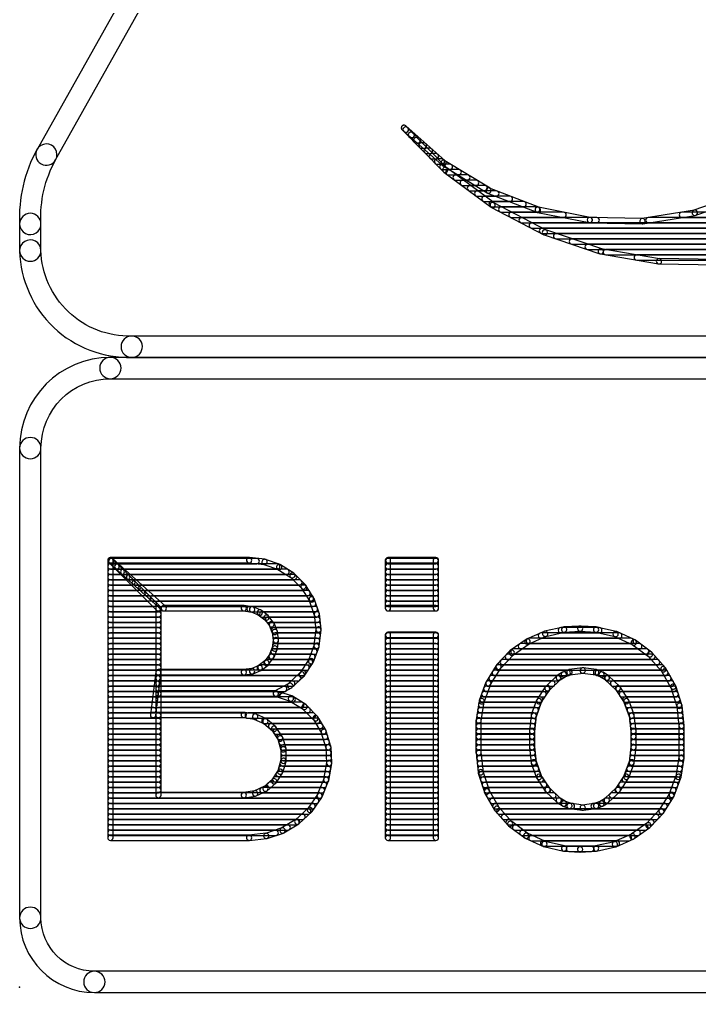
# Model space of a CAD drawing. Extents: x 1.9 to 101, y 1.3 to 100.3.
# Drawn here: x 80.644 to 84.066, y 60.933 to 65.829 of the extents above; entities that cross this region are included whole.
import ezdxf

# ---------------------------------------------------------------- set-up
doc = ezdxf.new("R2010")
doc.units = 0
doc.layers.add('21', color=2, linetype='CONTINUOUS')
doc.layers.add('23', color=7, linetype='CONTINUOUS')

msp = doc.modelspace()

# ---------------------------------------------------------------- linework, layer by layer
at = {"layer": '21'}
for points in [[(80.8261, 65.1229), (85.1227, 72.7763, 1), (85.0291, 72.8289), (80.7325, 65.1755, 1)], [(82.7962, 65.0813), (82.5881, 65.2929, 1), (82.5689, 65.2741), (82.7771, 65.0625, 1)], [(82.5696, 65.2735), (82.7687, 65.0971, 1), (82.7865, 65.1171), (82.5874, 65.2935, 1)], [(82.5871, 65.2614), (82.5883, 65.2614, 1), (82.5883, 65.2882), (82.5871, 65.2882, 1)], [(82.6134, 65.2346), (82.6186, 65.2346, 1), (82.6186, 65.2614), (82.6134, 65.2614, 1)], [(82.6398, 65.2078), (82.6488, 65.2078, 1), (82.6488, 65.2346), (82.6398, 65.2346, 1)], [(80.8263, 65.1232, 1), (80.7323, 65.1752, 0.1401), (80.6451, 64.7973, 1), (80.7523, 64.8029, -0.1401)], [(82.6661, 65.181), (82.6791, 65.181, 1), (82.6791, 65.2078), (82.6661, 65.2078, 1)], [(82.6925, 65.1542), (82.7093, 65.1542, 1), (82.7093, 65.181), (82.6925, 65.181, 1)], [(82.7189, 65.1274), (82.7396, 65.1274, 1), (82.7396, 65.1542), (82.7189, 65.1542, 1)], [(82.7452, 65.1006), (82.7698, 65.1006, 1), (82.7698, 65.1274), (82.7452, 65.1274, 1)], [(82.7706, 65.0957), (82.9975, 64.9569, 1), (83.0115, 64.9798), (82.7846, 65.1185, 1)], [(82.7716, 65.0738), (82.8101, 65.0738, 1), (82.8101, 65.1006), (82.7716, 65.1006, 1)], [(83.033, 64.906), (82.7946, 65.0827, 1), (82.7786, 65.0612), (83.017, 64.8845, 1)], [(82.8022, 65.047), (82.854, 65.047, 1), (82.854, 65.0738), (82.8022, 65.0738, 1)], [(82.8383, 65.0202), (82.8978, 65.0202, 1), (82.8978, 65.047), (82.8383, 65.047, 1)], [(82.8745, 64.9934), (82.9417, 64.9934, 1), (82.9417, 65.0202), (82.8745, 65.0202, 1)], [(82.9106, 64.9666), (82.9855, 64.9666, 1), (82.9855, 64.9934), (82.9106, 64.9934, 1)], [(82.9997, 64.9559), (83.2474, 64.8592, 1), (83.2572, 64.8841), (83.0094, 64.9809, 1)], [(82.9468, 64.9398), (83.0434, 64.9398, 1), (83.0434, 64.9666), (82.9468, 64.9666, 1)], [(82.983, 64.913), (83.1121, 64.913, 1), (83.1121, 64.9398), (82.983, 64.9398, 1)], [(84.0463, 64.8436), (84.2976, 64.9307, 1), (84.2888, 64.956), (84.0375, 64.869, 1)], [(83.0191, 64.8862), (83.1807, 64.8862, 1), (83.1807, 64.913), (83.0191, 64.913, 1)], [(83.2942, 64.7696), (83.0312, 64.9071, 1), (83.0188, 64.8834), (83.2818, 64.7458, 1)], [(83.0679, 64.8594), (83.2493, 64.8594, 1), (83.2493, 64.8862), (83.0679, 64.8862, 1)], [(83.2497, 64.8585), (83.5106, 64.8067, 1), (83.5158, 64.833), (83.2549, 64.8848, 1)], [(80.7524, 64.6659), (80.7524, 64.8001, 1), (80.645, 64.8001), (80.645, 64.6659, 1)], [(83.1191, 64.8326), (83.3816, 64.8326, 1), (83.3816, 64.8594), (83.1191, 64.8594, 1)], [(83.1704, 64.8058), (83.5484, 64.8058, 1), (83.5484, 64.8326), (83.1704, 64.8326, 1)], [(83.5129, 64.8065), (83.7789, 64.8013, 1), (83.7794, 64.8281), (83.5135, 64.8333, 1)], [(83.7812, 64.8015), (84.044, 64.8431, 1), (84.0398, 64.8695), (83.7771, 64.828, 1)], [(83.8075, 64.8058), (84.905, 64.8058, 1), (84.905, 64.8326), (83.8075, 64.8326, 1)], [(83.9768, 64.8326), (84.9601, 64.8326, 1), (84.9601, 64.8594), (83.9768, 64.8594, 1)], [(83.2216, 64.779), (84.85, 64.779, 1), (84.85, 64.8058), (83.2216, 64.8058, 1)], [(83.2728, 64.7522), (84.795, 64.7522, 1), (84.795, 64.779), (83.2728, 64.779, 1)], [(83.5734, 64.6753), (83.2923, 64.7704, 1), (83.2837, 64.745), (83.5648, 64.6499, 1)], [(83.3438, 64.7254), (84.7399, 64.7254, 1), (84.7399, 64.7522), (83.3438, 64.7522, 1)], [(83.4231, 64.6986), (84.6548, 64.6986, 1), (84.6548, 64.7254), (83.4231, 64.7254, 1)], [(80.7524, 64.6673, 1), (80.645, 64.6645, 0.4143), (81.2104, 64.1288, 1), (81.2074, 64.2362, -0.4143)], [(83.5023, 64.6718), (84.5674, 64.6718, 1), (84.5674, 64.6986), (83.5023, 64.6986, 1)], [(83.8638, 64.6255), (83.5714, 64.6758, 1), (83.5668, 64.6494), (83.8593, 64.5991, 1)], [(83.5936, 64.645), (84.4799, 64.645, 1), (84.4799, 64.6718), (83.5936, 64.6718, 1)], [(83.7495, 64.6182), (84.3237, 64.6182, 1), (84.3237, 64.645), (83.7495, 64.645, 1)], [(84.1585, 64.6215), (83.8618, 64.6257, 1), (83.8614, 64.5989), (84.1581, 64.5947, 1)], [(81.2089, 64.1288), (90.0708, 64.1288, 1), (90.0708, 64.2362), (81.2089, 64.2362, 1)], [(81.1015, 64.0214, 1), (81.1015, 64.1288, 0.4142), (80.645, 63.6723, 1), (80.7524, 63.6723, -0.4142)], [(90.1782, 64.1288), (81.1015, 64.1288, 1), (81.1015, 64.0214), (90.1782, 64.0214, 1)], [(80.645, 63.6723), (80.645, 61.3091, 1), (80.7524, 61.3091), (80.7524, 63.6723, 1)], [(81.3791, 62.8766), (81.1105, 63.1183, 1), (81.0925, 63.0983), (81.3611, 62.8566, 1)], [(81.1015, 63.0949), (81.7997, 63.0949, 1), (81.7997, 63.1217), (81.1015, 63.1217, 1)], [(81.3527, 62.8761), (81.111, 63.1178, 1), (81.092, 63.0988), (81.3337, 62.8571, 1)], [(81.0881, 63.1083), (81.0881, 61.7119, 1), (81.1149, 61.7119), (81.1149, 63.1083, 1)], [(81.1015, 63.0906), (81.1058, 63.0906, 1), (81.1058, 63.1174), (81.1015, 63.1174, 1)], [(81.1063, 63.0906), (81.8379, 63.0906, 1), (81.8379, 63.1174), (81.1063, 63.1174, 1)], [(81.7982, 63.095), (81.8759, 63.0862, 1), (81.8789, 63.1129), (81.8012, 63.1216, 1)], [(81.873, 63.0869), (81.9467, 63.0611, 1), (81.9556, 63.0864), (81.8818, 63.1122, 1)], [(82.4845, 63.1083), (82.4845, 62.8666, 1), (82.5113, 62.8666), (82.5113, 63.1083, 1)], [(82.7396, 63.1217), (82.4979, 63.1217, 1), (82.4979, 63.0949), (82.7396, 63.0949, 1)], [(82.4979, 63.0906), (82.7396, 63.0906, 1), (82.7396, 63.1174), (82.4979, 63.1174, 1)], [(82.753, 62.8666), (82.753, 63.1083, 1), (82.7262, 63.1083), (82.7262, 62.8666, 1)], [(81.1015, 63.0638), (81.1326, 63.0638, 1), (81.1326, 63.0906), (81.1015, 63.0906, 1)], [(81.1015, 63.037), (81.1594, 63.037, 1), (81.1594, 63.0638), (81.1015, 63.0638, 1)], [(81.1361, 63.0638), (81.9412, 63.0638, 1), (81.9412, 63.0906), (81.1361, 63.0906, 1)], [(81.1658, 63.037), (81.9883, 63.037, 1), (81.9883, 63.0638), (81.1658, 63.0638, 1)], [(81.944, 63.0624), (82.0102, 63.0208, 1), (82.0245, 63.0435), (81.9583, 63.0851, 1)], [(82.4979, 63.0638), (82.7396, 63.0638, 1), (82.7396, 63.0906), (82.4979, 63.0906, 1)], [(82.4979, 63.037), (82.7396, 63.037, 1), (82.7396, 63.0638), (82.4979, 63.0638, 1)], [(81.1015, 63.0102), (81.1862, 63.0102, 1), (81.1862, 63.037), (81.1015, 63.037, 1)], [(81.1015, 62.9834), (81.213, 62.9834, 1), (81.213, 63.0102), (81.1015, 63.0102, 1)], [(81.1956, 63.0102), (82.0259, 63.0102, 1), (82.0259, 63.037), (81.1956, 63.037, 1)], [(81.2254, 62.9834), (82.0527, 62.9834, 1), (82.0527, 63.0102), (81.2254, 63.0102, 1)], [(82.0079, 63.0227), (82.0632, 62.9674, 1), (82.0821, 62.9863), (82.0268, 63.0416, 1)], [(82.4979, 63.0102), (82.7396, 63.0102, 1), (82.7396, 63.037), (82.4979, 63.037, 1)], [(82.4979, 62.9834), (82.7396, 62.9834, 1), (82.7396, 63.0102), (82.4979, 63.0102, 1)], [(81.1015, 62.9566), (81.2398, 62.9566, 1), (81.2398, 62.9834), (81.1015, 62.9834, 1)], [(81.2552, 62.9566), (82.0769, 62.9566, 1), (82.0769, 62.9834), (81.2552, 62.9834, 1)], [(82.0613, 62.9697), (82.1029, 62.9035, 1), (82.1256, 62.9178), (82.084, 62.984, 1)], [(82.4979, 62.9566), (82.7396, 62.9566, 1), (82.7396, 62.9834), (82.4979, 62.9834, 1)], [(81.1015, 62.9298), (81.2666, 62.9298, 1), (81.2666, 62.9566), (81.1015, 62.9566, 1)], [(81.1015, 62.903), (81.2934, 62.903, 1), (81.2934, 62.9298), (81.1015, 62.9298, 1)], [(81.285, 62.9298), (82.0938, 62.9298, 1), (82.0938, 62.9566), (81.285, 62.9566, 1)], [(81.3148, 62.903), (82.1106, 62.903, 1), (82.1106, 62.9298), (81.3148, 62.9298, 1)], [(82.1016, 62.9062), (82.1274, 62.8325, 1), (82.1527, 62.8413), (82.1269, 62.9151, 1)], [(82.4979, 62.9298), (82.7396, 62.9298, 1), (82.7396, 62.9566), (82.4979, 62.9566, 1)], [(82.4979, 62.903), (82.7396, 62.903, 1), (82.7396, 62.9298), (82.4979, 62.9298, 1)], [(81.1015, 62.8762), (81.3202, 62.8762, 1), (81.3202, 62.903), (81.1015, 62.903, 1)], [(81.1015, 62.8494), (81.3432, 62.8494, 1), (81.3432, 62.8762), (81.1015, 62.8762, 1)], [(81.3566, 62.5444), (81.3566, 62.8666, 1), (81.3298, 62.8666), (81.3298, 62.5444, 1)], [(81.3445, 62.8762), (82.1216, 62.8762, 1), (82.1216, 62.903), (81.3445, 62.903, 1)], [(81.7729, 62.88), (81.3701, 62.88, 1), (81.3701, 62.8532), (81.7729, 62.8532, 1)], [(81.8163, 62.8744), (81.7746, 62.8799, 1), (81.7712, 62.8533), (81.8128, 62.8478, 1)], [(81.8018, 62.8494), (82.131, 62.8494, 1), (82.131, 62.8762), (81.8018, 62.8762, 1)], [(81.8586, 62.8574), (81.8197, 62.8735, 1), (81.8095, 62.8487), (81.8483, 62.8326, 1)], [(82.4979, 62.8762), (82.7396, 62.8762, 1), (82.7396, 62.903), (82.4979, 62.903, 1)], [(82.4979, 62.8532), (82.7396, 62.8532, 1), (82.7396, 62.88), (82.4979, 62.88, 1)], [(81.1015, 62.8226), (81.3432, 62.8226, 1), (81.3432, 62.8494), (81.1015, 62.8494, 1)], [(81.1015, 62.7958), (81.3432, 62.7958, 1), (81.3432, 62.8226), (81.1015, 62.8226, 1)], [(81.895, 62.83), (81.8616, 62.8556, 1), (81.8453, 62.8344), (81.8787, 62.8088, 1)], [(81.8652, 62.8226), (82.1401, 62.8226, 1), (82.1401, 62.8494), (81.8652, 62.8494, 1)], [(81.923, 62.7942), (81.8974, 62.8276, 1), (81.8762, 62.8113), (81.9018, 62.7779, 1)], [(81.8947, 62.7958), (82.1432, 62.7958, 1), (82.1432, 62.8226), (81.8947, 62.8226, 1)], [(82.1267, 62.8354), (82.1355, 62.7577, 1), (82.1621, 62.7607), (82.1534, 62.8384, 1)], [(81.1015, 62.769), (81.3432, 62.769, 1), (81.3432, 62.7958), (81.1015, 62.7958, 1)], [(81.1015, 62.7422), (81.3432, 62.7422, 1), (81.3432, 62.769), (81.1015, 62.769, 1)], [(81.9409, 62.7523), (81.9248, 62.7912, 1), (81.9, 62.7809), (81.9161, 62.7421, 1)], [(81.9139, 62.769), (82.1462, 62.769, 1), (82.1462, 62.7958), (81.9139, 62.7958, 1)], [(81.925, 62.7422), (82.1484, 62.7422, 1), (82.1484, 62.769), (81.925, 62.769, 1)], [(82.1355, 62.7608), (82.1259, 62.6794, 1), (82.1525, 62.6763), (82.1621, 62.7576, 1)], [(83.3812, 62.7723), (83.2864, 62.7514, 1), (83.2922, 62.7252), (83.387, 62.7461, 1)], [(83.3678, 62.7422), (83.5612, 62.7422, 1), (83.5612, 62.769), (83.3678, 62.769, 1)], [(83.4639, 62.7773), (83.3833, 62.7726, 1), (83.3849, 62.7458), (83.4654, 62.7506, 1)], [(83.546, 62.7726), (83.4654, 62.7773, 1), (83.4639, 62.7506), (83.5444, 62.7458, 1)], [(83.6466, 62.7501), (83.5481, 62.7723, 1), (83.5423, 62.7461), (83.6407, 62.724, 1)], [(81.1015, 62.7154), (81.3432, 62.7154, 1), (81.3432, 62.7422), (81.1015, 62.7422, 1)], [(81.9473, 62.7072), (81.9418, 62.7489, 1), (81.9152, 62.7454), (81.9207, 62.7038, 1)], [(81.9418, 62.6621), (81.9473, 62.7038, 1), (81.9207, 62.7072), (81.9152, 62.6656, 1)], [(81.9309, 62.7154), (82.1452, 62.7154, 1), (82.1452, 62.7422), (81.9309, 62.7422, 1)], [(82.7396, 62.7458), (82.4979, 62.7458, 1), (82.4979, 62.719), (82.7396, 62.719, 1)], [(82.4845, 62.7324), (82.4845, 61.7119, 1), (82.5113, 61.7119), (82.5113, 62.7324, 1)], [(82.4979, 62.7154), (82.7396, 62.7154, 1), (82.7396, 62.7422), (82.4979, 62.7422, 1)], [(82.753, 61.7119), (82.753, 62.7324, 1), (82.7262, 62.7324), (82.7262, 61.7119, 1)], [(83.2838, 62.7505), (83.195, 62.7112, 1), (83.2059, 62.6867), (83.2947, 62.726, 1)], [(83.2679, 62.7154), (83.6617, 62.7154, 1), (83.6617, 62.7422), (83.2679, 62.7422, 1)], [(83.7409, 62.7073), (83.6492, 62.7492, 1), (83.638, 62.7249), (83.7298, 62.6829, 1)], [(81.1015, 62.6886), (81.3432, 62.6886, 1), (81.3432, 62.7154), (81.1015, 62.7154, 1)], [(81.1015, 62.6618), (81.3432, 62.6618, 1), (81.3432, 62.6886), (81.1015, 62.6886, 1)], [(81.9248, 62.6198), (81.9409, 62.6587, 1), (81.9161, 62.6689), (81.9, 62.6301, 1)], [(81.93, 62.6618), (82.1382, 62.6618, 1), (82.1382, 62.6886), (81.93, 62.6886, 1)], [(81.9335, 62.6886), (82.142, 62.6886, 1), (82.142, 62.7154), (81.9335, 62.7154, 1)], [(82.1266, 62.6825), (82.0983, 62.6056, 1), (82.1235, 62.5964), (82.1518, 62.6732, 1)], [(82.4979, 62.6886), (82.7396, 62.6886, 1), (82.7396, 62.7154), (82.4979, 62.7154, 1)], [(82.4979, 62.6618), (82.7396, 62.6618, 1), (82.7396, 62.6886), (82.4979, 62.6886, 1)], [(83.1927, 62.7099), (83.1135, 62.6538, 1), (83.1289, 62.6319), (83.2082, 62.688, 1)], [(83.1669, 62.6618), (83.7623, 62.6618, 1), (83.7623, 62.6886), (83.1669, 62.6886, 1)], [(83.2073, 62.6886), (83.7203, 62.6886, 1), (83.7203, 62.7154), (83.2073, 62.7154, 1)], [(83.8244, 62.6459), (83.7433, 62.7059, 1), (83.7274, 62.6843), (83.8085, 62.6244, 1)], [(81.1015, 62.635), (81.3432, 62.635, 1), (81.3432, 62.6618), (81.1015, 62.6618, 1)], [(81.1015, 62.6082), (81.3432, 62.6082, 1), (81.3432, 62.635), (81.1015, 62.635, 1)], [(81.8974, 62.5834), (81.923, 62.6168, 1), (81.9018, 62.6331), (81.8762, 62.5997, 1)], [(81.9098, 62.6082), (82.1185, 62.6082, 1), (82.1185, 62.635), (81.9098, 62.635, 1)], [(81.9221, 62.635), (82.1283, 62.635, 1), (82.1283, 62.6618), (81.9221, 62.6618, 1)], [(82.4979, 62.635), (82.7396, 62.635, 1), (82.7396, 62.6618), (82.4979, 62.6618, 1)], [(82.4979, 62.6082), (82.7396, 62.6082, 1), (82.7396, 62.635), (82.4979, 62.635, 1)], [(83.1114, 62.652), (83.0449, 62.5813, 1), (83.0644, 62.563), (83.131, 62.6337, 1)], [(83.1012, 62.6082), (83.8285, 62.6082, 1), (83.8285, 62.635), (83.1012, 62.635, 1)], [(83.129, 62.635), (83.7985, 62.635, 1), (83.7985, 62.6618), (83.129, 62.6618, 1)], [(83.8935, 62.5686), (83.8265, 62.644, 1), (83.8065, 62.6262), (83.8735, 62.5508, 1)], [(81.1015, 62.5814), (81.3432, 62.5814, 1), (81.3432, 62.6082), (81.1015, 62.6082, 1)], [(81.1015, 62.5546), (81.3432, 62.5546, 1), (81.3432, 62.5814), (81.1015, 62.5814, 1)], [(81.8197, 62.5375), (81.8586, 62.5536, 1), (81.8483, 62.5784), (81.8095, 62.5623, 1)], [(81.8616, 62.5554), (81.895, 62.581, 1), (81.8787, 62.6022), (81.8453, 62.5766, 1)], [(81.8561, 62.5546), (82.0889, 62.5546, 1), (82.0889, 62.5814), (81.8561, 62.5814, 1)], [(81.8893, 62.5814), (82.1068, 62.5814, 1), (82.1068, 62.6082), (81.8893, 62.6082, 1)], [(82.0997, 62.6084), (82.0543, 62.5403, 1), (82.0766, 62.5254), (82.122, 62.5936, 1)], [(82.4979, 62.5814), (82.7396, 62.5814, 1), (82.7396, 62.6082), (82.4979, 62.6082, 1)], [(82.4979, 62.5546), (82.7396, 62.5546, 1), (82.7396, 62.5814), (82.4979, 62.5814, 1)], [(83.0433, 62.5792), (82.992, 62.4967, 1), (83.0148, 62.4826), (83.066, 62.5651, 1)], [(83.0521, 62.5546), (83.8761, 62.5546, 1), (83.8761, 62.5814), (83.0521, 62.5814, 1)], [(83.076, 62.5814), (83.8523, 62.5814, 1), (83.8523, 62.6082), (83.076, 62.6082, 1)], [(83.9452, 62.4788), (83.8951, 62.5664, 1), (83.8718, 62.5531), (83.9219, 62.4655, 1)], [(81.1015, 62.5278), (81.3428, 62.5278, 1), (81.3428, 62.5546), (81.1015, 62.5546, 1)], [(81.1015, 62.501), (81.3395, 62.501, 1), (81.3395, 62.5278), (81.1015, 62.5278, 1)], [(81.3297, 62.3279), (81.3565, 62.5427, 1), (81.3299, 62.5461), (81.3031, 62.3313, 1)], [(81.3566, 62.437), (81.3566, 62.5444, 1), (81.3298, 62.5444), (81.3298, 62.437, 1)], [(81.3432, 62.531), (81.7729, 62.531, 1), (81.7729, 62.5578), (81.3432, 62.5578, 1)], [(81.3432, 62.5278), (82.071, 62.5278, 1), (82.071, 62.5546), (81.3432, 62.5546, 1)], [(81.3432, 62.501), (82.0456, 62.501, 1), (82.0456, 62.5278), (81.3432, 62.5278, 1)], [(81.7746, 62.5311), (81.8163, 62.5366, 1), (81.8128, 62.5632), (81.7712, 62.5577, 1)], [(82.0563, 62.5427), (81.9963, 62.487, 1), (82.0145, 62.4673), (82.0746, 62.523, 1)], [(82.4979, 62.5278), (82.7396, 62.5278, 1), (82.7396, 62.5546), (82.4979, 62.5546, 1)], [(82.4979, 62.501), (82.7396, 62.501, 1), (82.7396, 62.5278), (82.4979, 62.5278, 1)], [(83.0188, 62.501), (83.354, 62.501, 1), (83.354, 62.5278), (83.0188, 62.5278, 1)], [(83.0354, 62.5278), (83.4029, 62.5278, 1), (83.4029, 62.5546), (83.0354, 62.5546, 1)], [(83.3102, 62.4543), (83.3665, 62.5078, 1), (83.3481, 62.5272), (83.2918, 62.4738, 1)], [(83.3644, 62.5061), (83.39, 62.522, 1), (83.3759, 62.5448), (83.3502, 62.5289, 1)], [(83.3878, 62.5209), (83.4159, 62.5319, 1), (83.4061, 62.5569), (83.378, 62.5458, 1)], [(83.4129, 62.5311), (83.48, 62.5407, 1), (83.4762, 62.5673), (83.4091, 62.5577, 1)], [(83.4762, 62.5407), (83.5433, 62.5311, 1), (83.5471, 62.5577), (83.48, 62.5673, 1)], [(83.5403, 62.5319), (83.5684, 62.5209, 1), (83.5782, 62.5458), (83.5501, 62.5569, 1)], [(83.5533, 62.5278), (83.8941, 62.5278, 1), (83.8941, 62.5546), (83.5533, 62.5546, 1)], [(83.5662, 62.522), (83.5918, 62.5061, 1), (83.606, 62.5289), (83.5803, 62.5448, 1)], [(83.5897, 62.5078), (83.646, 62.4543, 1), (83.6644, 62.4738), (83.6081, 62.5272, 1)], [(83.6022, 62.501), (83.9094, 62.501, 1), (83.9094, 62.5278), (83.6022, 62.5278, 1)], [(81.1015, 62.4742), (81.3361, 62.4742, 1), (81.3361, 62.501), (81.1015, 62.501, 1)], [(81.1015, 62.4474), (81.3328, 62.4474, 1), (81.3328, 62.4742), (81.1015, 62.4742, 1)], [(81.3432, 62.4742), (82.0166, 62.4742, 1), (82.0166, 62.501), (81.3432, 62.501, 1)], [(81.3432, 62.4474), (81.9763, 62.4474, 1), (81.9763, 62.4742), (81.3432, 62.4742, 1)], [(81.9988, 62.4888), (81.9274, 62.4487, 1), (81.9406, 62.4253), (82.012, 62.4655, 1)], [(82.4979, 62.4742), (82.7396, 62.4742, 1), (82.7396, 62.501), (82.4979, 62.501, 1)], [(82.4979, 62.4474), (82.7396, 62.4474, 1), (82.7396, 62.4742), (82.4979, 62.4742, 1)], [(82.9909, 62.4943), (82.957, 62.4033, 1), (82.9821, 62.394), (83.016, 62.485, 1)], [(82.9927, 62.4474), (83.2989, 62.4474, 1), (83.2989, 62.4742), (82.9927, 62.4742, 1)], [(83.0027, 62.4742), (83.3258, 62.4742, 1), (83.3258, 62.501), (83.0027, 62.501, 1)], [(83.2697, 62.3918), (83.3122, 62.4567, 1), (83.2898, 62.4714), (83.2473, 62.4064, 1)], [(83.6304, 62.4742), (83.9247, 62.4742, 1), (83.9247, 62.501), (83.6304, 62.501, 1)], [(83.644, 62.4567), (83.6865, 62.3918, 1), (83.7089, 62.4064), (83.6664, 62.4714, 1)], [(83.6573, 62.4474), (83.9372, 62.4474, 1), (83.9372, 62.4742), (83.6573, 62.4742, 1)], [(83.9772, 62.3802), (83.9463, 62.4763, 1), (83.9208, 62.468), (83.9517, 62.372, 1)], [(81.1015, 62.4206), (81.3294, 62.4206, 1), (81.3294, 62.4474), (81.1015, 62.4474, 1)], [(81.934, 62.4504), (81.3432, 62.4504, 1), (81.3432, 62.4236), (81.934, 62.4236, 1)], [(81.934, 62.4504), (81.3432, 62.4504, 1), (81.3432, 62.4236), (81.934, 62.4236, 1)], [(81.3298, 62.437), (81.3298, 62.3296, 1), (81.3566, 62.3296), (81.3566, 62.437, 1)], [(81.3432, 62.4206), (81.9433, 62.4206, 1), (81.9433, 62.4474), (81.3432, 62.4474, 1)], [(82.0143, 62.4252), (81.9381, 62.4498, 1), (81.9299, 62.4242), (82.0061, 62.3997, 1)], [(82.0854, 62.3819), (82.0172, 62.4239, 1), (82.0032, 62.4011), (82.0713, 62.359, 1)], [(82.4979, 62.4206), (82.7396, 62.4206, 1), (82.7396, 62.4474), (82.4979, 62.4474, 1)], [(82.9827, 62.4206), (83.2813, 62.4206, 1), (83.2813, 62.4474), (82.9827, 62.4474, 1)], [(83.6749, 62.4206), (83.9458, 62.4206, 1), (83.9458, 62.4474), (83.6749, 62.4474, 1)], [(81.1015, 62.3938), (81.3261, 62.3938, 1), (81.3261, 62.4206), (81.1015, 62.4206, 1)], [(81.1015, 62.367), (81.3227, 62.367, 1), (81.3227, 62.3938), (81.1015, 62.3938, 1)], [(81.3432, 62.3938), (82.0188, 62.3938, 1), (82.0188, 62.4206), (81.3432, 62.4206, 1)], [(81.3432, 62.367), (82.0622, 62.367, 1), (82.0622, 62.3938), (81.3432, 62.3938, 1)], [(82.144, 62.3227), (82.0879, 62.3798, 1), (82.0688, 62.3611), (82.1249, 62.304, 1)], [(82.4979, 62.3938), (82.7396, 62.3938, 1), (82.7396, 62.4206), (82.4979, 62.4206, 1)], [(82.4979, 62.367), (82.7396, 62.367, 1), (82.7396, 62.3938), (82.4979, 62.3938, 1)], [(82.9563, 62.4007), (82.9412, 62.3048, 1), (82.9676, 62.3006), (82.9828, 62.3965, 1)], [(82.9667, 62.367), (83.2517, 62.367, 1), (83.2517, 62.3938), (82.9667, 62.3938, 1)], [(82.9727, 62.3938), (83.2638, 62.3938, 1), (83.2638, 62.4206), (82.9727, 62.4206, 1)], [(83.2446, 62.3215), (83.2711, 62.3945, 1), (83.2459, 62.4037), (83.2194, 62.3307, 1)], [(83.6924, 62.3938), (83.9544, 62.3938, 1), (83.9544, 62.4206), (83.6924, 62.4206, 1)], [(83.6851, 62.3945), (83.7116, 62.3215, 1), (83.7368, 62.3307), (83.7103, 62.4037, 1)], [(83.7045, 62.367), (83.9631, 62.367, 1), (83.9631, 62.3938), (83.7045, 62.3938, 1)], [(83.9882, 62.2772), (83.9778, 62.3775, 1), (83.9511, 62.3747), (83.9616, 62.2744, 1)], [(81.1015, 62.3402), (81.3194, 62.3402, 1), (81.3194, 62.367), (81.1015, 62.367, 1)], [(81.1015, 62.3134), (81.3432, 62.3134, 1), (81.3432, 62.3402), (81.1015, 62.3402, 1)], [(81.3432, 62.343), (81.3164, 62.343, 1), (81.3164, 62.3162), (81.3432, 62.3162, 1)], [(81.3432, 62.3402), (82.0949, 62.3402, 1), (82.0949, 62.367), (81.3432, 62.367, 1)], [(81.3432, 62.3162), (81.7729, 62.3162, 1), (81.7729, 62.343), (81.3432, 62.343, 1)], [(81.3566, 61.9267), (81.3566, 62.3296, 1), (81.3298, 62.3296), (81.3298, 61.9267, 1)], [(81.771, 62.3163), (81.8277, 62.3082, 1), (81.8316, 62.3347), (81.7748, 62.3429, 1)], [(81.7924, 62.3134), (82.1212, 62.3134, 1), (82.1212, 62.3402), (81.7924, 62.3402, 1)], [(81.8241, 62.3093), (81.8762, 62.2854, 1), (81.8874, 62.3098), (81.8352, 62.3336, 1)], [(82.1867, 62.2513), (82.1459, 62.3202, 1), (82.1229, 62.3065), (82.1637, 62.2376, 1)], [(82.4979, 62.3402), (82.7396, 62.3402, 1), (82.7396, 62.367), (82.4979, 62.367, 1)], [(82.4979, 62.3134), (82.7396, 62.3134, 1), (82.7396, 62.3402), (82.4979, 62.3402, 1)], [(82.9582, 62.3134), (83.2322, 62.3134, 1), (83.2322, 62.3402), (82.9582, 62.3402, 1)], [(82.9624, 62.3402), (83.242, 62.3402, 1), (83.242, 62.367), (82.9624, 62.367, 1)], [(83.2363, 62.2474), (83.2453, 62.3246, 1), (83.2187, 62.3277), (83.2097, 62.2506, 1)], [(83.7142, 62.3402), (83.9668, 62.3402, 1), (83.9668, 62.367), (83.7142, 62.367, 1)], [(83.724, 62.3134), (83.9696, 62.3134, 1), (83.9696, 62.3402), (83.724, 62.3402, 1)], [(83.7109, 62.3246), (83.7199, 62.2474, 1), (83.7465, 62.2506), (83.7375, 62.3277, 1)], [(81.1015, 62.2866), (81.3432, 62.2866, 1), (81.3432, 62.3134), (81.1015, 62.3134, 1)], [(81.1015, 62.2598), (81.3432, 62.2598, 1), (81.3432, 62.2866), (81.1015, 62.2866, 1)], [(81.8766, 62.2866), (82.1423, 62.2866, 1), (82.1423, 62.3134), (81.8766, 62.3134, 1)], [(81.873, 62.2875), (81.9164, 62.2499, 1), (81.9339, 62.2702), (81.8906, 62.3077, 1)], [(81.91, 62.2598), (82.1582, 62.2598, 1), (82.1582, 62.2866), (81.91, 62.2866, 1)], [(82.4979, 62.2866), (82.7396, 62.2866, 1), (82.7396, 62.3134), (82.4979, 62.3134, 1)], [(82.4979, 62.2598), (82.7396, 62.2598, 1), (82.7396, 62.2866), (82.4979, 62.2866, 1)], [(82.941, 62.3027), (82.941, 62.2221, 1), (82.9678, 62.2221), (82.9678, 62.3027, 1)], [(82.9544, 62.2866), (83.2289, 62.2866, 1), (83.2289, 62.3134), (82.9544, 62.3134, 1)], [(82.9544, 62.2598), (83.2258, 62.2598, 1), (83.2258, 62.2866), (82.9544, 62.2866, 1)], [(83.7272, 62.2866), (83.9724, 62.2866, 1), (83.9724, 62.3134), (83.7272, 62.3134, 1)], [(83.7304, 62.2598), (83.9749, 62.2598, 1), (83.9749, 62.2866), (83.7304, 62.2866, 1)], [(83.9883, 62.2221), (83.9883, 62.2758, 1), (83.9615, 62.2758), (83.9615, 62.2221, 1)], [(81.1015, 62.233), (81.3432, 62.233, 1), (81.3432, 62.2598), (81.1015, 62.2598, 1)], [(81.1015, 62.2062), (81.3432, 62.2062, 1), (81.3432, 62.233), (81.1015, 62.233, 1)], [(81.9139, 62.2528), (81.9449, 62.2046, 1), (81.9674, 62.2191), (81.9364, 62.2673, 1)], [(81.9339, 62.233), (82.1741, 62.233, 1), (82.1741, 62.2598), (81.9339, 62.2598, 1)], [(81.9512, 62.2062), (82.1827, 62.2062, 1), (82.1827, 62.233), (81.9512, 62.233, 1)], [(82.2112, 62.1717), (82.188, 62.2483, 1), (82.1624, 62.2406), (82.1855, 62.164, 1)], [(82.4979, 62.233), (82.7396, 62.233, 1), (82.7396, 62.2598), (82.4979, 62.2598, 1)], [(82.4979, 62.2062), (82.7396, 62.2062, 1), (82.7396, 62.233), (82.4979, 62.233, 1)], [(82.9544, 62.233), (83.223, 62.233, 1), (83.223, 62.2598), (82.9544, 62.2598, 1)], [(82.9544, 62.2087), (83.223, 62.2087, 1), (83.223, 62.2355), (82.9544, 62.2355, 1)], [(83.223, 62.2355), (82.9544, 62.2355, 1), (82.9544, 62.2087), (83.223, 62.2087, 1)], [(82.941, 62.2221), (82.941, 62.1416, 1), (82.9678, 62.1416), (82.9678, 62.2221, 1)], [(82.9544, 62.2062), (83.223, 62.2062, 1), (83.223, 62.233), (82.9544, 62.233, 1)], [(83.2364, 62.2221), (83.2364, 62.249, 1), (83.2096, 62.249), (83.2096, 62.2221, 1)], [(83.2364, 62.1684), (83.2364, 62.2221, 1), (83.2096, 62.2221), (83.2096, 62.1684, 1)], [(83.7198, 62.249), (83.7198, 62.2221, 1), (83.7466, 62.2221), (83.7466, 62.249, 1)], [(83.7332, 62.233), (83.9749, 62.233, 1), (83.9749, 62.2598), (83.7332, 62.2598, 1)], [(83.7332, 62.2087), (83.9749, 62.2087, 1), (83.9749, 62.2355), (83.7332, 62.2355, 1)], [(83.9749, 62.2355), (83.7332, 62.2355, 1), (83.7332, 62.2087), (83.9749, 62.2087, 1)], [(83.7198, 62.2221), (83.7198, 62.1684, 1), (83.7466, 62.1684), (83.7466, 62.2221, 1)], [(83.7332, 62.2062), (83.9749, 62.2062, 1), (83.9749, 62.233), (83.7332, 62.233, 1)], [(83.9883, 62.1147), (83.9883, 62.2221, 1), (83.9615, 62.2221), (83.9615, 62.1147, 1)], [(81.1015, 62.1794), (81.3432, 62.1794, 1), (81.3432, 62.2062), (81.1015, 62.2062, 1)], [(81.1015, 62.1526), (81.3432, 62.1526, 1), (81.3432, 62.1794), (81.1015, 62.1794, 1)], [(81.9433, 62.2081), (81.9594, 62.153, 1), (81.9852, 62.1606), (81.969, 62.2156, 1)], [(81.9617, 62.1794), (82.1908, 62.1794, 1), (82.1908, 62.2062), (81.9617, 62.2062, 1)], [(81.9696, 62.1526), (82.1985, 62.1526, 1), (82.1985, 62.1794), (81.9696, 62.1794, 1)], [(82.2159, 62.0886), (82.2117, 62.1685, 1), (82.185, 62.1671), (82.1891, 62.0872, 1)], [(82.4979, 62.1794), (82.7396, 62.1794, 1), (82.7396, 62.2062), (82.4979, 62.2062, 1)], [(82.4979, 62.1526), (82.7396, 62.1526, 1), (82.7396, 62.1794), (82.4979, 62.1794, 1)], [(82.9544, 62.1794), (83.223, 62.1794, 1), (83.223, 62.2062), (82.9544, 62.2062, 1)], [(82.9544, 62.1526), (83.2233, 62.1526, 1), (83.2233, 62.1794), (82.9544, 62.1794, 1)], [(83.2453, 62.0928), (83.2363, 62.17, 1), (83.2097, 62.1668), (83.2187, 62.0897, 1)], [(83.7199, 62.17), (83.7109, 62.0928, 1), (83.7375, 62.0897), (83.7465, 62.1668, 1)], [(83.7329, 62.1526), (83.9749, 62.1526, 1), (83.9749, 62.1794), (83.7329, 62.1794, 1)], [(83.7332, 62.1794), (83.9749, 62.1794, 1), (83.9749, 62.2062), (83.7332, 62.2062, 1)], [(81.1015, 62.1258), (81.3432, 62.1258, 1), (81.3432, 62.1526), (81.1015, 62.1526, 1)], [(81.9589, 62.1568), (81.9589, 62.0995, 1), (81.9857, 62.0995), (81.9857, 62.1568, 1)], [(81.9723, 62.1258), (82.1998, 62.1258, 1), (82.1998, 62.1526), (81.9723, 62.1526, 1)], [(82.4979, 62.1258), (82.7396, 62.1258, 1), (82.7396, 62.1526), (82.4979, 62.1526, 1)], [(82.9411, 62.1402), (82.9515, 62.0399, 1), (82.9782, 62.0427), (82.9677, 62.143, 1)], [(82.9547, 62.1258), (83.2264, 62.1258, 1), (83.2264, 62.1526), (82.9547, 62.1526, 1)], [(83.7298, 62.1258), (83.9749, 62.1258, 1), (83.9749, 62.1526), (83.7298, 62.1526, 1)], [(81.1015, 62.099), (81.3432, 62.099, 1), (81.3432, 62.1258), (81.1015, 62.1258, 1)], [(81.1015, 62.0722), (81.3432, 62.0722, 1), (81.3432, 62.099), (81.1015, 62.099, 1)], [(81.9594, 62.1033), (81.9433, 62.0482, 1), (81.969, 62.0407), (81.9852, 62.0957, 1)], [(81.9682, 62.0722), (82.2021, 62.0722, 1), (82.2021, 62.099), (81.9682, 62.099, 1)], [(81.9723, 62.099), (82.2012, 62.099, 1), (82.2012, 62.1258), (81.9723, 62.1258, 1)], [(82.2005, 62.0004), (82.2157, 62.0856, 1), (82.1893, 62.0902), (82.1742, 62.0051, 1)], [(82.4979, 62.099), (82.7396, 62.099, 1), (82.7396, 62.1258), (82.4979, 62.1258, 1)], [(82.4979, 62.0722), (82.7396, 62.0722, 1), (82.7396, 62.099), (82.4979, 62.099, 1)], [(82.9574, 62.099), (83.2295, 62.099, 1), (83.2295, 62.1258), (82.9574, 62.1258, 1)], [(82.9602, 62.0722), (83.2341, 62.0722, 1), (83.2341, 62.099), (82.9602, 62.099, 1)], [(83.2711, 62.0229), (83.2446, 62.0959, 1), (83.2194, 62.0867), (83.2459, 62.0137, 1)], [(83.7116, 62.0959), (83.6851, 62.0229, 1), (83.7103, 62.0137), (83.7368, 62.0867, 1)], [(83.7221, 62.0722), (83.9703, 62.0722, 1), (83.9703, 62.099), (83.7221, 62.099, 1)], [(83.7267, 62.099), (83.9745, 62.099, 1), (83.9745, 62.1258), (83.7267, 62.1258, 1)], [(83.973, 62.0167), (83.9881, 62.1126, 1), (83.9617, 62.1168), (83.9465, 62.0209, 1)], [(81.1015, 62.0454), (81.3432, 62.0454, 1), (81.3432, 62.0722), (81.1015, 62.0722, 1)], [(81.1015, 62.0186), (81.3432, 62.0186, 1), (81.3432, 62.0454), (81.1015, 62.0454, 1)], [(81.9449, 62.0517), (81.9139, 62.0035, 1), (81.9364, 61.989), (81.9674, 62.0372, 1)], [(81.9481, 62.0186), (82.1925, 62.0186, 1), (82.1925, 62.0454), (81.9481, 62.0454, 1)], [(81.9604, 62.0454), (82.1973, 62.0454, 1), (82.1973, 62.0722), (81.9604, 62.0722, 1)], [(82.4979, 62.0454), (82.7396, 62.0454, 1), (82.7396, 62.0722), (82.4979, 62.0722, 1)], [(82.4979, 62.0186), (82.7396, 62.0186, 1), (82.7396, 62.0454), (82.4979, 62.0454, 1)], [(82.963, 62.0454), (83.2438, 62.0454, 1), (83.2438, 62.0722), (82.963, 62.0722, 1)], [(82.9521, 62.0372), (82.983, 61.9411, 1), (83.0085, 61.9494), (82.9776, 62.0454, 1)], [(82.9678, 62.0186), (83.2535, 62.0186, 1), (83.2535, 62.0454), (82.9678, 62.0454, 1)], [(83.3122, 61.9607), (83.2697, 62.0256, 1), (83.2473, 62.011), (83.2898, 61.946, 1)], [(83.6865, 62.0256), (83.644, 61.9607, 1), (83.6664, 61.946), (83.7089, 62.011, 1)], [(83.7027, 62.0186), (83.9618, 62.0186, 1), (83.9618, 62.0454), (83.7027, 62.0454, 1)], [(83.7124, 62.0454), (83.9661, 62.0454, 1), (83.9661, 62.0722), (83.7124, 62.0722, 1)], [(83.9384, 61.9231), (83.9723, 62.0141, 1), (83.9472, 62.0234), (83.9133, 61.9324, 1)], [(81.1015, 61.9918), (81.3432, 61.9918, 1), (81.3432, 62.0186), (81.1015, 62.0186, 1)], [(81.1015, 61.965), (81.3432, 61.965, 1), (81.3432, 61.9918), (81.1015, 61.9918, 1)], [(81.9164, 62.0064), (81.873, 61.9688, 1), (81.8906, 61.9486), (81.9339, 61.9861, 1)], [(81.9046, 61.965), (82.1773, 61.965, 1), (82.1773, 61.9918), (81.9046, 61.9918, 1)], [(81.9309, 61.9918), (82.1878, 61.9918, 1), (82.1878, 62.0186), (81.9309, 62.0186, 1)], [(82.1668, 61.9177), (82.1997, 61.9977, 1), (82.175, 62.0079), (82.142, 61.9279, 1)], [(82.4979, 61.9918), (82.7396, 61.9918, 1), (82.7396, 62.0186), (82.4979, 62.0186, 1)], [(82.4979, 61.965), (82.7396, 61.965, 1), (82.7396, 61.9918), (82.4979, 61.9918, 1)], [(82.9765, 61.9918), (83.267, 61.9918, 1), (83.267, 62.0186), (82.9765, 62.0186, 1)], [(82.9851, 61.965), (83.2846, 61.965, 1), (83.2846, 61.9918), (82.9851, 61.9918, 1)], [(83.6716, 61.965), (83.9447, 61.965, 1), (83.9447, 61.9918), (83.6716, 61.9918, 1)], [(83.6892, 61.9918), (83.9547, 61.9918, 1), (83.9547, 62.0186), (83.6892, 62.0186, 1)], [(81.1015, 61.9382), (81.3432, 61.9382, 1), (81.3432, 61.965), (81.1015, 61.965, 1)], [(81.1015, 61.9114), (82.1552, 61.9114, 1), (82.1552, 61.9382), (81.1015, 61.9382, 1)], [(81.7729, 61.9401), (81.3432, 61.9401, 1), (81.3432, 61.9133), (81.7729, 61.9133, 1)], [(81.8277, 61.9481), (81.771, 61.94, 1), (81.7748, 61.9134), (81.8316, 61.9216, 1)], [(81.8762, 61.9709), (81.8241, 61.947, 1), (81.8352, 61.9227), (81.8874, 61.9465, 1)], [(81.8663, 61.9382), (82.1663, 61.9382, 1), (82.1663, 61.965), (81.8663, 61.965, 1)], [(82.1162, 61.8441), (82.1654, 61.9152, 1), (82.1434, 61.9304), (82.0942, 61.8593, 1)], [(82.4979, 61.9382), (82.7396, 61.9382, 1), (82.7396, 61.965), (82.4979, 61.965, 1)], [(82.4979, 61.9114), (82.7396, 61.9114, 1), (82.7396, 61.9382), (82.4979, 61.9382, 1)], [(82.9937, 61.9382), (83.3028, 61.9382, 1), (83.3028, 61.965), (82.9937, 61.965, 1)], [(82.9841, 61.9386), (83.0342, 61.851, 1), (83.0575, 61.8643), (83.0074, 61.9519, 1)], [(83.0075, 61.9114), (83.3311, 61.9114, 1), (83.3311, 61.9382), (83.0075, 61.9382, 1)], [(83.3665, 61.9096), (83.3102, 61.9631, 1), (83.2918, 61.9436), (83.3481, 61.8902, 1)], [(83.646, 61.9631), (83.5897, 61.9096, 1), (83.6081, 61.8902), (83.6644, 61.9436, 1)], [(83.6251, 61.9114), (83.9241, 61.9114, 1), (83.9241, 61.9382), (83.6251, 61.9382, 1)], [(83.6534, 61.9382), (83.9348, 61.9382, 1), (83.9348, 61.965), (83.6534, 61.965, 1)], [(83.886, 61.8382), (83.9373, 61.9207, 1), (83.9145, 61.9348), (83.8633, 61.8523, 1)], [(81.1015, 61.8846), (82.1372, 61.8846, 1), (82.1372, 61.9114), (81.1015, 61.9114, 1)], [(81.1015, 61.8578), (82.1187, 61.8578, 1), (82.1187, 61.8846), (81.1015, 61.8846, 1)], [(82.4979, 61.8846), (82.7396, 61.8846, 1), (82.7396, 61.9114), (82.4979, 61.9114, 1)], [(82.4979, 61.8578), (82.7396, 61.8578, 1), (82.7396, 61.8846), (82.4979, 61.8846, 1)], [(83.0228, 61.8846), (83.3604, 61.8846, 1), (83.3604, 61.9114), (83.0228, 61.9114, 1)], [(83.0381, 61.8578), (83.4236, 61.8578, 1), (83.4236, 61.8846), (83.0381, 61.8846, 1)], [(83.39, 61.8954), (83.3644, 61.9113, 1), (83.3502, 61.8885), (83.3759, 61.8726, 1)], [(83.4159, 61.8855), (83.3878, 61.8965, 1), (83.378, 61.8716), (83.4061, 61.8605, 1)], [(83.48, 61.8767), (83.4129, 61.8863, 1), (83.4091, 61.8597), (83.4762, 61.8501, 1)], [(83.5433, 61.8863), (83.4762, 61.8767, 1), (83.48, 61.8501), (83.5471, 61.8597, 1)], [(83.5326, 61.8578), (83.8908, 61.8578, 1), (83.8908, 61.8846), (83.5326, 61.8846, 1)], [(83.5684, 61.8965), (83.5403, 61.8855, 1), (83.5501, 61.8605), (83.5782, 61.8716, 1)], [(83.5918, 61.9113), (83.5662, 61.8954, 1), (83.5803, 61.8726), (83.606, 61.8885, 1)], [(83.5958, 61.8846), (83.9074, 61.8846, 1), (83.9074, 61.9114), (83.5958, 61.9114, 1)], [(81.1015, 61.831), (82.0974, 61.831, 1), (82.0974, 61.8578), (81.1015, 61.8578, 1)], [(82.0512, 61.7829), (82.1144, 61.8419, 1), (82.0961, 61.8615), (82.0329, 61.8025, 1)], [(82.4979, 61.831), (82.7396, 61.831, 1), (82.7396, 61.8578), (82.4979, 61.8578, 1)], [(83.0358, 61.8488), (83.1028, 61.7734, 1), (83.1228, 61.7912), (83.0558, 61.8666, 1)], [(83.0576, 61.831), (83.8739, 61.831, 1), (83.8739, 61.8578), (83.0576, 61.8578, 1)], [(83.8179, 61.7654), (83.8844, 61.8361, 1), (83.8649, 61.8544), (83.7983, 61.7837, 1)], [(81.1015, 61.8042), (82.0687, 61.8042, 1), (82.0687, 61.831), (81.1015, 61.831, 1)], [(81.1015, 61.7774), (82.0388, 61.7774, 1), (82.0388, 61.8042), (81.1015, 61.8042, 1)], [(81.9745, 61.737), (82.0489, 61.7812, 1), (82.0352, 61.8042), (81.9608, 61.76, 1)], [(82.4979, 61.8042), (82.7396, 61.8042, 1), (82.7396, 61.831), (82.4979, 61.831, 1)], [(82.4979, 61.7774), (82.7396, 61.7774, 1), (82.7396, 61.8042), (82.4979, 61.8042, 1)], [(83.0814, 61.8042), (83.8486, 61.8042, 1), (83.8486, 61.831), (83.0814, 61.831, 1)], [(83.1052, 61.7774), (83.8234, 61.7774, 1), (83.8234, 61.8042), (83.1052, 61.8042, 1)], [(83.1049, 61.7715), (83.186, 61.7115, 1), (83.2019, 61.7331), (83.1208, 61.793, 1)], [(83.7366, 61.7075), (83.8158, 61.7636, 1), (83.8004, 61.7855), (83.7211, 61.7294, 1)], [(81.1015, 61.7506), (81.9937, 61.7506, 1), (81.9937, 61.7774), (81.1015, 61.7774, 1)], [(81.1015, 61.7238), (81.9337, 61.7238, 1), (81.9337, 61.7506), (81.1015, 61.7506, 1)], [(81.8899, 61.7085), (81.9719, 61.7358, 1), (81.9635, 61.7612), (81.8814, 61.7339, 1)], [(82.4979, 61.7506), (82.7396, 61.7506, 1), (82.7396, 61.7774), (82.4979, 61.7774, 1)], [(82.4979, 61.7238), (82.7396, 61.7238, 1), (82.7396, 61.7506), (82.4979, 61.7506, 1)], [(83.1375, 61.7506), (83.7932, 61.7506, 1), (83.7932, 61.7774), (83.1375, 61.7774, 1)], [(83.1738, 61.7238), (83.7554, 61.7238, 1), (83.7554, 61.7506), (83.1738, 61.7506, 1)], [(81.1015, 61.6985), (81.7997, 61.6985, 1), (81.7997, 61.7253), (81.1015, 61.7253, 1)], [(81.8011, 61.6986), (81.8871, 61.7078, 1), (81.8842, 61.7345), (81.7983, 61.7252, 1)], [(82.4979, 61.6985), (82.7396, 61.6985, 1), (82.7396, 61.7253), (82.4979, 61.7253, 1)], [(83.1884, 61.7101), (83.2801, 61.6682, 1), (83.2913, 61.6925), (83.1995, 61.7345, 1)], [(83.22, 61.697), (83.7107, 61.697, 1), (83.7107, 61.7238), (83.22, 61.7238, 1)], [(83.2786, 61.6702), (83.6502, 61.6702, 1), (83.6502, 61.697), (83.2786, 61.697, 1)], [(83.2827, 61.6673), (83.3812, 61.6451, 1), (83.387, 61.6713), (83.2886, 61.6934, 1)], [(83.5481, 61.6451), (83.6429, 61.666, 1), (83.6371, 61.6922), (83.5423, 61.6713, 1)], [(83.6455, 61.6669), (83.7343, 61.7062, 1), (83.7234, 61.7307), (83.6346, 61.6914, 1)], [(83.3833, 61.6448), (83.4639, 61.6401, 1), (83.4654, 61.6668), (83.3849, 61.6716, 1)], [(83.4079, 61.6434), (83.5214, 61.6434, 1), (83.5214, 61.6702), (83.4079, 61.6702, 1)], [(83.4654, 61.6401), (83.546, 61.6448, 1), (83.5444, 61.6716), (83.4639, 61.6668, 1)], [(80.7524, 61.3091, 1), (80.645, 61.3091, 0.4141), (81.021, 60.9332, 1), (81.021, 61.0406, -0.4141)], [(81.021, 60.9332), (90.2319, 60.9332, 1), (90.2319, 61.0406), (81.021, 61.0406, 1)]]:
    msp.add_lwpolyline(points, format="xyb", close=True, dxfattribs=at)
at = {"layer": '23'}
msp.add_point((80.645, 60.96), dxfattribs=at)

doc.saveas('drawing.dxf')
